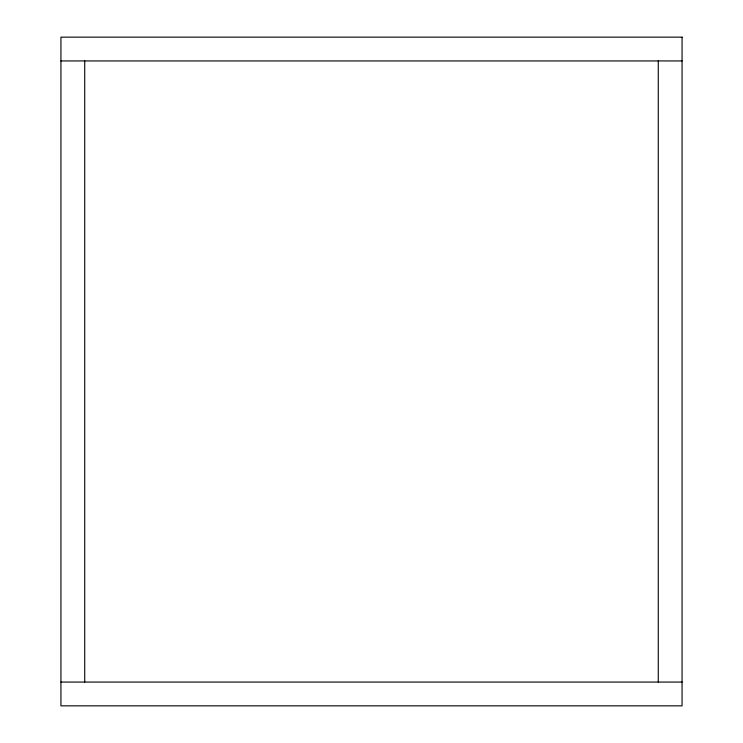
<?xml version="1.0" encoding="UTF-8"?>
<svg xmlns="http://www.w3.org/2000/svg" width="743" height="743" viewBox="0 0 743 743"><rect width="100%" height="100%" fill="white"/><g stroke="black" fill="none" stroke-linecap="round" stroke-linejoin="round"><path stroke-width="1.11" d="M60.935 60.935L682.065 60.935M60.935 682.065L682.065 682.065M658.27 60.935L658.27 682.065M84.73 60.935L84.73 682.065M682.065 37.15L60.935 37.15L60.935 705.85L682.065 705.85L682.065 37.15"/></g></svg>
